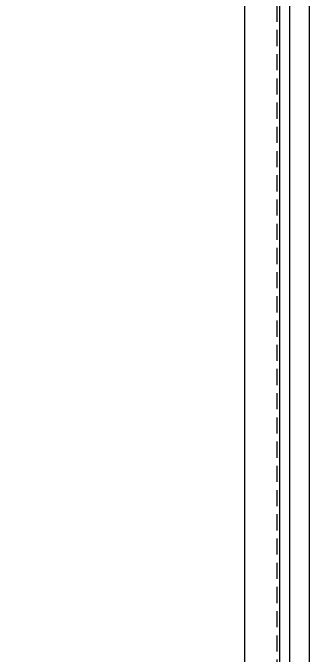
# Model space of a CAD drawing. Header units: millimetres. Extents: x 0 to 6126, y 0 to 4331.
# Drawn here: x 2153.7 to 2328.2, y 3333.6 to 3712.5 of the extents above; entities that cross this region are included whole.
import ezdxf

# ---------------------------------------------------------------- set-up
doc = ezdxf.new("R2010")
doc.units = ezdxf.units.MM
doc.linetypes.add('HIDDEN2', pattern=[4.7625, 3.175, -1.5875])

msp = doc.modelspace()

# ---------------------------------------------------------------- linework, layer by layer
at = {"color": 7, "ltscale": 3}
for points in [[(1866.24, 3921.46), (2328.24, 3921.46), (2328.24, 2540.46), (1866.24, 2540.46)], [(1877.74, 3909.96), (2316.74, 3909.96), (2316.74, 2551.96), (1877.74, 2551.96)]]:
    msp.add_lwpolyline(points, close=True, dxfattribs=at)
at = {"color": 6, "ltscale": 3}
msp.add_lwpolyline([(1883.74, 3903.96), (2310.74, 3903.96), (2310.74, 2557.96), (1883.74, 2557.96)], close=True, dxfattribs=at)
at = {"color": 6, "linetype": 'HIDDEN2', "ltscale": 3}
msp.add_lwpolyline([(1885.24, 3902.46), (2309.24, 3902.46), (2309.24, 2559.46), (1885.24, 2559.46)], close=True, dxfattribs=at)
at = {"color": 3, "ltscale": 3}
msp.add_lwpolyline([(1904.24, 3883.46), (2290.24, 3883.46), (2290.24, 2578.46), (1904.24, 2578.46)], close=True, dxfattribs=at)

doc.saveas('drawing.dxf')
